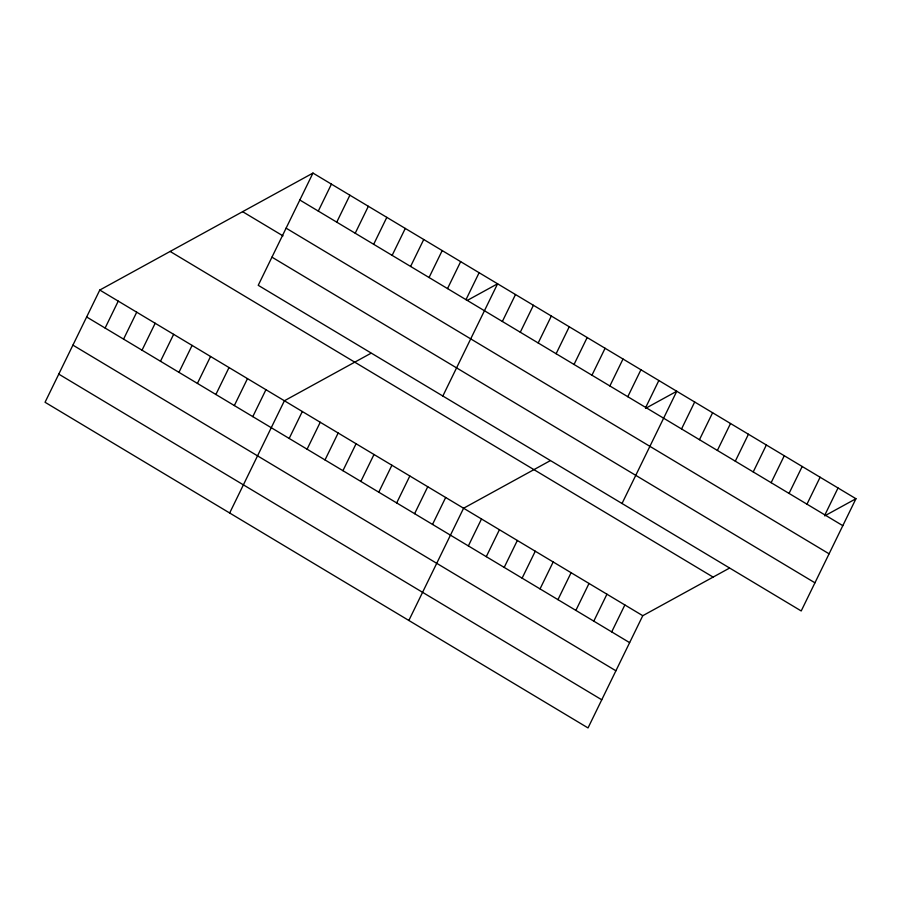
<?xml version="1.0" encoding="UTF-8"?>
<svg xmlns="http://www.w3.org/2000/svg" width="901" height="901" viewBox="0 0 901 901"><rect width="100%" height="100%" fill="white"/><g stroke="black" fill="none" stroke-linecap="round" stroke-linejoin="round"><path stroke-width="1.35" d="M312.974 173.071L258.227 285.302L801.214 610.957L855.95 498.726L312.974 173.071L99.786 290.043L45.05 402.274L588.026 727.929L642.773 615.698L729.224 568.261M105.113 328.054L118.245 301.114M123.572 339.125L136.715 312.185M142.031 350.196L155.175 323.256M160.491 361.267L173.634 334.327M178.961 372.338L192.093 345.398M197.42 383.409L210.552 356.481M215.88 394.492L229.023 367.552M318.29 211.082L331.433 184.142M234.339 405.563L247.482 378.623M336.749 222.153L349.892 195.213M252.798 416.634L265.941 389.694M355.219 233.224L368.351 206.295M229.665 512.996L284.401 400.765L370.863 353.327M373.678 244.306L386.811 217.366M289.176 438.449L302.319 411.509M392.138 255.377L405.281 228.437M307.095 449.194L320.238 422.254M410.597 266.448L423.74 239.508M325.013 459.938L338.157 433.009M429.056 277.519L442.2 250.579M342.932 470.694L356.075 443.754M447.527 288.59L460.659 261.65M360.85 481.438L373.994 454.498M465.986 299.661L479.118 272.721M378.769 492.183L391.912 465.243M442.841 396.023L497.589 283.792L467.428 300.337M396.688 502.927L409.831 475.987M502.364 321.477L515.496 294.537M414.606 513.671L427.75 486.743M520.282 332.232L533.415 305.293M432.525 524.427L445.668 497.487M538.201 342.977L551.333 316.037M408.851 620.462L463.587 508.232L550.038 460.794M556.12 353.721L569.252 326.781M468.362 545.916L481.506 518.976M574.038 364.466L587.17 337.526M486.281 556.66L499.424 529.72M591.957 375.21L605.089 348.27M504.2 567.405L517.343 540.465M609.876 385.955L623.008 359.026M522.118 578.16L535.262 551.221M627.794 396.71L640.926 369.77M540.037 588.905L553.18 561.965M645.713 407.455L658.845 380.515M557.956 599.649L571.099 572.709M622.028 503.49L676.764 391.259L645.499 408.412M575.874 610.394L589.017 583.454M681.55 428.944L694.682 402.004M593.793 621.138L606.936 594.198M699.469 439.688L712.601 412.759M611.711 631.894L624.855 604.954M717.387 450.444L730.52 423.504M735.306 461.188L748.438 434.248M753.225 471.933L766.357 444.993M771.143 482.677L784.275 455.737M789.051 493.421L802.194 466.481M806.969 504.177L820.113 477.237M824.888 514.921L838.031 487.982M824.685 515.879L855.95 498.726M299.83 200.011L842.807 525.666M286.101 228.156L829.078 553.811M242.617 211.679L283.004 235.893M271.956 257.157L814.943 582.812M170.143 251.447L713.119 577.102M99.786 290.043L642.773 615.698M86.654 316.983L629.63 642.638M72.925 345.128L615.901 670.783M58.779 374.129L601.755 699.784"/></g></svg>
